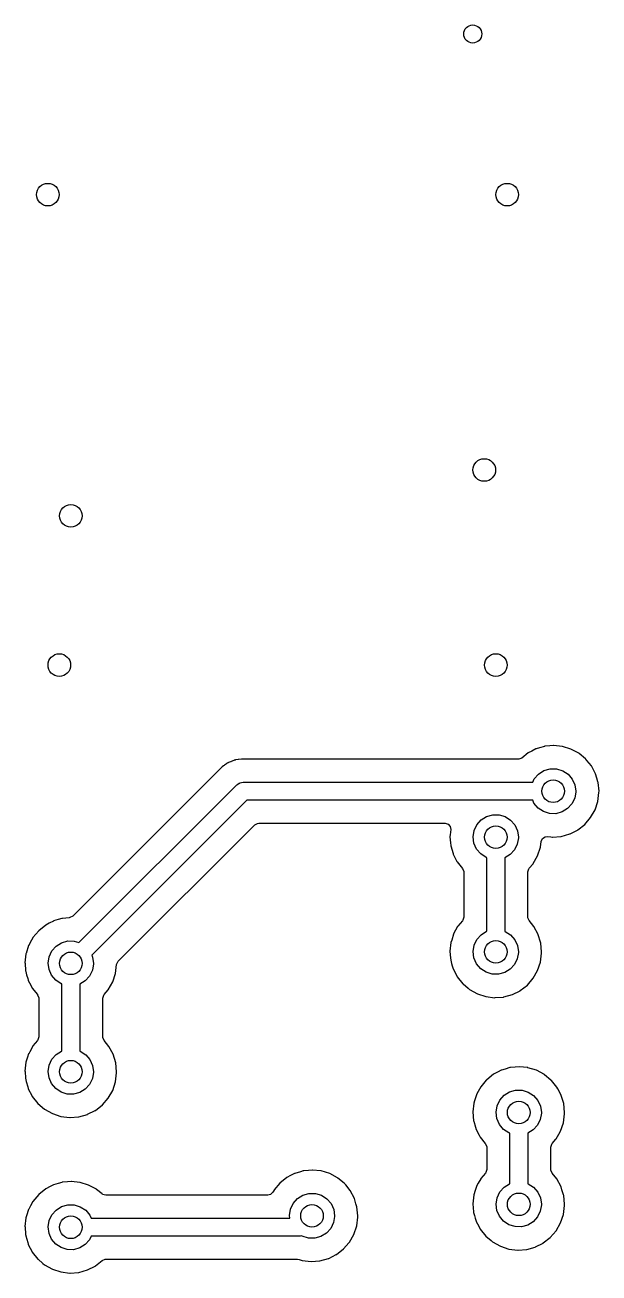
# Model space of a CAD drawing. Extents: x 41 to 172, y -238 to -26.
# Drawn here: x 77.98 to 90.68, y -82.29 to -54.66 of the extents above; entities that cross this region are included whole.
import ezdxf

# ---------------------------------------------------------------- set-up
doc = ezdxf.new("R2010")
doc.units = 0
doc.layers.add('BLACK', color=7, linetype='CONTINUOUS')

msp = doc.modelspace()

# ---------------------------------------------------------------- linework, layer by layer
at = {"layer": 'BLACK', "linetype": 'CONTINUOUS'}
for p, q in [((89.2769, -70.6913), (89.1861, -70.7387)), ((89.2824, -70.6884), (89.2769, -70.6913)), ((89.2769, -70.6913), (89.2769, -70.6913)), ((89.3611, -70.6652), (89.2824, -70.6884)), ((89.4662, -70.6343), (89.3611, -70.6652)), ((89.4721, -70.6326), (89.4662, -70.6343)), ((89.4662, -70.6343), (89.4662, -70.6343)), ((89.4782, -70.632), (89.4721, -70.6326)), ((89.4783, -70.632), (89.4782, -70.632)), ((89.5866, -70.6222), (89.4783, -70.632)), ((89.6691, -70.6146), (89.5866, -70.6222)), ((89.6752, -70.6153), (89.6691, -70.6146)), ((89.8596, -70.6347), (89.6752, -70.6153)), ((89.6752, -70.6153), (89.6752, -70.6153)), ((89.8658, -70.6353), (89.8596, -70.6347)), ((89.8596, -70.6347), (89.8596, -70.6347)), ((90.0547, -70.6938), (89.8658, -70.6353)), ((90.2287, -70.7879), (90.0547, -70.6938)), ((82.4647, -71.0011), (82.4499, -71.0093)), ((82.4671, -70.9998), (82.4647, -71.0011)), ((82.4733, -70.9955), (82.4671, -70.9998)), ((82.4804, -70.9928), (82.4733, -70.9955)), ((82.5231, -70.9767), (82.4804, -70.9928)), ((82.4804, -70.9928), (82.4804, -70.9928)), ((82.5331, -70.9729), (82.5231, -70.9767)), ((82.5392, -70.9704), (82.5331, -70.9729)), ((82.5977, -70.9448), (82.5392, -70.9704)), ((82.6052, -70.9435), (82.5977, -70.9448)), ((82.6077, -70.9427), (82.6052, -70.9435)), ((82.624, -70.9382), (82.6077, -70.9427)), ((82.6267, -70.9376), (82.624, -70.9382)), ((82.6338, -70.9349), (82.6267, -70.9376)), ((82.6972, -70.9272), (82.6338, -70.9349)), ((82.7037, -70.9263), (82.6972, -70.9272)), ((82.7666, -70.9153), (82.7037, -70.9263)), ((82.7742, -70.9158), (82.7666, -70.9153)), ((82.8244, -70.9192), (82.7742, -70.9158)), ((82.7742, -70.9158), (82.7742, -70.9158)), ((82.8329, -70.9195), (82.8244, -70.9192)), ((88.8893, -70.9195), (82.8329, -70.9195)), ((88.9026, -70.9188), (88.8893, -70.9195)), ((88.9682, -70.8917), (88.9026, -70.9188)), ((89.1071, -70.78), (88.9682, -70.8917)), ((89.1861, -70.7387), (89.1071, -70.78)), ((90.2334, -70.7918), (90.2287, -70.7879)), ((90.3763, -70.91), (90.2334, -70.7918)), ((90.2334, -70.7918), (90.2334, -70.7918)), ((90.3811, -70.9139), (90.3763, -70.91)), ((90.385, -70.9187), (90.3811, -70.9139)), ((90.4087, -70.9478), (90.385, -70.9187)), ((90.385, -70.9187), (90.385, -70.9187)), ((90.5061, -71.0672), (90.4087, -70.9478)), ((82.2856, -71.1444), (80.6583, -72.7717)), ((82.2906, -71.1392), (82.2856, -71.1444)), ((82.327, -71.0983), (82.2906, -71.1392)), ((82.332, -71.0926), (82.327, -71.0983)), ((82.327, -71.0983), (82.327, -71.0983)), ((82.3444, -71.0842), (82.332, -71.0926)), ((82.3696, -71.0668), (82.3444, -71.0842)), ((82.3847, -71.0565), (82.3696, -71.0668)), ((82.39, -71.0526), (82.3847, -71.0565)), ((82.4347, -71.0183), (82.39, -71.0526)), ((82.4407, -71.0137), (82.4347, -71.0183)), ((82.4347, -71.0183), (82.4347, -71.0183)), ((82.4477, -71.0106), (82.4407, -71.0137)), ((82.4499, -71.0093), (82.4477, -71.0106)), ((89.2441, -71.3535), (89.3379, -71.2472)), ((89.3379, -71.2472), (89.4578, -71.1716)), ((89.4578, -71.1716), (89.5941, -71.1326)), ((89.5941, -71.1326), (89.7359, -71.1335)), ((89.7359, -71.1335), (89.8717, -71.1741)), ((89.8717, -71.1741), (89.9907, -71.2512)), ((89.9907, -71.2512), (90.0832, -71.3586)), ((90.5989, -71.2418), (90.5061, -71.0672)), ((90.6289, -71.3412), (90.5989, -71.2418)), ((79.174, -74.9752), (82.6628, -71.4863)), ((82.6628, -71.4863), (82.6911, -71.4686)), ((82.6911, -71.4686), (82.7173, -71.4478)), ((82.7173, -71.4478), (82.7285, -71.4452)), ((82.7285, -71.4452), (82.7382, -71.4391)), ((82.7382, -71.4391), (82.7714, -71.4354)), ((82.7714, -71.4354), (82.804, -71.428)), ((82.804, -71.428), (89.2091, -71.428)), ((89.2091, -71.428), (89.2441, -71.3535)), ((90.0832, -71.3586), (90.1419, -71.4877)), ((90.1419, -71.4877), (90.162, -71.628)), ((90.6527, -71.4198), (90.6289, -71.3412)), ((90.6561, -71.4312), (90.6527, -71.4198)), ((90.6754, -71.628), (90.6561, -71.4312)), ((82.8868, -71.828), (79.4562, -75.2587)), ((89.2093, -71.828), (82.8868, -71.828)), ((89.2375, -71.8922), (89.2093, -71.828)), ((90.1383, -71.78), (90.0765, -71.9076)), ((90.1619, -71.6402), (90.1383, -71.78)), ((90.162, -71.628), (90.1619, -71.6402)), ((90.6502, -71.8525), (90.675, -71.6563)), ((90.675, -71.6563), (90.6754, -71.628)), ((89.3287, -72.0007), (89.2375, -71.8922)), ((89.4467, -72.0793), (89.3287, -72.0007)), ((89.5821, -72.1216), (89.4467, -72.0793)), ((89.8606, -72.0869), (89.7238, -72.1242)), ((89.9814, -72.0127), (89.8606, -72.0869)), ((90.0765, -71.9076), (89.9814, -72.0127)), ((90.4901, -72.2121), (90.5878, -72.0402)), ((90.5878, -72.0402), (90.6502, -71.8525)), ((80.043, -75.3909), (83.0606, -72.3734)), ((83.0606, -72.3734), (83.1229, -72.3394)), ((83.1229, -72.3394), (83.1497, -72.3365)), ((83.1497, -72.3365), (87.2707, -72.3365)), ((87.2707, -72.3365), (87.3388, -72.3565)), ((87.3388, -72.3565), (87.3853, -72.4102)), ((87.9138, -72.4978), (87.9741, -72.3695)), ((87.9741, -72.3695), (88.0679, -72.2632)), ((88.0679, -72.2632), (88.1878, -72.1876)), ((88.1878, -72.1876), (88.3241, -72.1486)), ((88.3241, -72.1486), (88.4659, -72.1495)), ((88.4659, -72.1495), (88.6017, -72.1901)), ((88.6017, -72.1901), (88.7207, -72.2672)), ((88.7207, -72.2672), (88.8132, -72.3746)), ((88.8132, -72.3746), (88.8719, -72.5037)), ((89.7238, -72.1242), (89.5821, -72.1216)), ((90.205, -72.4836), (90.3608, -72.3619)), ((90.3608, -72.3619), (90.4901, -72.2121)), ((87.3831, -72.5905), (87.3787, -72.6299)), ((87.3787, -72.6299), (87.3792, -72.636)), ((87.3792, -72.636), (87.3906, -72.7717)), ((87.3959, -72.4765), (87.3831, -72.5905)), ((87.3853, -72.4102), (87.3959, -72.4765)), ((87.892, -72.6379), (87.9138, -72.4978)), ((87.9104, -72.7785), (87.892, -72.6379)), ((88.8918, -72.6562), (88.8683, -72.796)), ((88.8719, -72.5037), (88.892, -72.644)), ((88.892, -72.644), (88.8918, -72.6562)), ((89.4251, -72.673), (89.4841, -72.6336)), ((89.4841, -72.6336), (89.5366, -72.6287)), ((89.5366, -72.6287), (89.6097, -72.6375)), ((89.6097, -72.6375), (89.6408, -72.6412)), ((89.6408, -72.6412), (89.6469, -72.6407)), ((89.6469, -72.6407), (89.8318, -72.6265)), ((89.6469, -72.6407), (89.6469, -72.6407)), ((89.8318, -72.6265), (89.838, -72.626)), ((89.8318, -72.6265), (89.8318, -72.6265)), ((89.838, -72.626), (90.0285, -72.5728)), ((90.0285, -72.5728), (90.034, -72.57)), ((90.034, -72.57), (90.1995, -72.4864)), ((90.034, -72.57), (90.034, -72.57)), ((90.1995, -72.4864), (90.205, -72.4836)), ((90.1995, -72.4864), (90.1995, -72.4864)), ((80.6583, -72.7717), (79.0381, -74.392)), ((87.3906, -72.7717), (87.3953, -72.8269)), ((87.3953, -72.8269), (87.397, -72.8329)), ((87.397, -72.8329), (87.4474, -73.0087)), ((87.9675, -72.9082), (87.9104, -72.7785)), ((88.0587, -73.0167), (87.9675, -72.9082)), ((88.8065, -72.9236), (88.7114, -73.0287)), ((88.8683, -72.796), (88.8065, -72.9236)), ((89.3178, -73.0562), (89.3802, -72.8685)), ((89.3802, -72.8685), (89.3967, -72.7381)), ((89.3967, -72.7381), (89.4251, -72.673)), ((87.4474, -73.0087), (87.4498, -73.0171)), ((87.4498, -73.0171), (87.4526, -73.0225)), ((87.4526, -73.0225), (87.5343, -73.1815)), ((87.5343, -73.1815), (87.5402, -73.193)), ((87.5402, -73.193), (87.6547, -73.3375)), ((88.1767, -73.0953), (88.0587, -73.0167)), ((88.192, -73.1001), (88.1767, -73.0953)), ((88.192, -74.7264), (88.192, -73.1001)), ((88.7114, -73.0287), (88.592, -73.102)), ((88.592, -73.102), (88.592, -74.7272)), ((89.2201, -73.2281), (89.3178, -73.0562)), ((87.6547, -73.3375), (87.6562, -73.3394)), ((87.6562, -73.3394), (87.6829, -73.4052)), ((87.6829, -73.4052), (87.6835, -73.4177)), ((87.6835, -73.4177), (87.6835, -74.4135)), ((89.1005, -73.4135), (89.1205, -73.3454)), ((89.1005, -74.4121), (89.1005, -73.4135)), ((89.1205, -73.3454), (89.1311, -73.3312)), ((89.1311, -73.3312), (89.2161, -73.2328)), ((89.2161, -73.2328), (89.2201, -73.2281)), ((89.2161, -73.2328), (89.2161, -73.2328)), ((78.4391, -74.59), (78.285, -74.714)), ((78.5181, -74.5487), (78.4391, -74.59)), ((78.6089, -74.5013), (78.5181, -74.5487)), ((78.6144, -74.4984), (78.6089, -74.5013)), ((78.6089, -74.5013), (78.6089, -74.5013)), ((78.7111, -74.4699), (78.6144, -74.4984)), ((78.7982, -74.4443), (78.7111, -74.4699)), ((78.8041, -74.4426), (78.7982, -74.4443)), ((78.7982, -74.4443), (78.7982, -74.4443)), ((78.8102, -74.442), (78.8041, -74.4426)), ((78.8103, -74.442), (78.8102, -74.442)), ((78.9604, -74.4283), (78.8103, -74.442)), ((78.9758, -74.426), (78.9604, -74.4283)), ((79.0381, -74.392), (78.9758, -74.426)), ((87.654, -74.4945), (87.5558, -74.6115)), ((87.6635, -74.4816), (87.654, -74.4945)), ((87.6835, -74.4135), (87.6635, -74.4816)), ((89.1013, -74.4263), (89.1005, -74.4121)), ((89.1289, -74.4918), (89.1013, -74.4263)), ((89.2361, -74.6232), (89.1289, -74.4918)), ((78.1549, -74.8709), (78.0986, -74.9733)), ((78.1578, -74.8655), (78.1549, -74.8709)), ((78.1549, -74.8709), (78.1549, -74.8709)), ((78.285, -74.714), (78.1578, -74.8655)), ((87.4587, -74.7907), (87.4172, -74.9215)), ((87.4606, -74.7848), (87.4587, -74.7907)), ((87.4587, -74.7907), (87.4587, -74.7907)), ((87.5494, -74.6232), (87.4606, -74.7848)), ((87.5529, -74.6169), (87.5494, -74.6232)), ((87.5558, -74.6115), (87.5529, -74.6169)), ((87.5529, -74.6169), (87.5529, -74.6169)), ((87.9741, -74.9095), (88.0679, -74.8032)), ((88.0679, -74.8032), (88.1878, -74.7276)), ((88.1878, -74.7276), (88.192, -74.7264)), ((88.592, -74.7272), (88.6017, -74.7301)), ((88.6017, -74.7301), (88.7207, -74.8072)), ((88.7207, -74.8072), (88.8132, -74.9146)), ((89.3289, -74.7978), (89.2361, -74.6232)), ((89.3307, -74.8037), (89.3289, -74.7978)), ((89.3803, -74.968), (89.3307, -74.8037)), ((78.0607, -75.0447), (78.0046, -75.2214)), ((78.0626, -75.0388), (78.0607, -75.0447)), ((78.0607, -75.0447), (78.0607, -75.0447)), ((78.0986, -74.9733), (78.0626, -75.0388)), ((78.5761, -75.1635), (78.6699, -75.0572)), ((78.6699, -75.0572), (78.7898, -74.9816)), ((78.7898, -74.9816), (78.9261, -74.9426)), ((78.9261, -74.9426), (79.0679, -74.9435)), ((79.0679, -74.9435), (79.174, -74.9752)), ((87.4008, -74.9733), (87.3787, -75.1699)), ((87.4172, -74.9215), (87.4008, -74.9733)), ((87.892, -75.1779), (87.9138, -75.0378)), ((87.9138, -75.0378), (87.9741, -74.9095)), ((88.8132, -74.9146), (88.8719, -75.0437)), ((88.8719, -75.0437), (88.892, -75.184)), ((89.3861, -74.9872), (89.3803, -74.968)), ((89.4054, -75.184), (89.3861, -74.9872)), ((78.0028, -75.2273), (77.9807, -75.4239)), ((77.9807, -75.4239), (77.9812, -75.43)), ((78.0046, -75.2214), (78.0028, -75.2273)), ((78.494, -75.4319), (78.5158, -75.2918)), ((78.5158, -75.2918), (78.5761, -75.1635)), ((79.4562, -75.2587), (79.4739, -75.2977)), ((79.4739, -75.2977), (79.494, -75.438)), ((80.0082, -75.4665), (80.0311, -75.4047)), ((80.0311, -75.4047), (80.043, -75.3909)), ((87.3787, -75.1699), (87.3792, -75.176)), ((87.3792, -75.176), (87.3906, -75.3117)), ((87.3906, -75.3117), (87.3953, -75.3669)), ((87.3953, -75.3669), (87.4156, -75.438)), ((87.9104, -75.3185), (87.892, -75.1779)), ((87.9675, -75.4482), (87.9104, -75.3185)), ((88.8683, -75.336), (88.8065, -75.4636)), ((88.8919, -75.1962), (88.8683, -75.336)), ((88.892, -75.184), (88.8919, -75.1962)), ((89.3178, -75.5962), (89.3802, -75.4085)), ((89.3802, -75.4085), (89.405, -75.2123)), ((89.405, -75.2123), (89.4054, -75.184)), ((77.9812, -75.43), (77.9956, -75.6015)), ((77.9956, -75.6015), (77.9973, -75.6209)), ((77.9973, -75.6209), (78.0166, -75.6885)), ((78.0166, -75.6885), (78.0408, -75.7728)), ((78.5124, -75.5725), (78.494, -75.4319)), ((78.5695, -75.7022), (78.5124, -75.5725)), ((78.6607, -75.8107), (78.5695, -75.7022)), ((79.4703, -75.59), (79.4085, -75.7176)), ((79.4939, -75.4502), (79.4703, -75.59)), ((79.494, -75.438), (79.4939, -75.4502)), ((79.9198, -75.8502), (79.9822, -75.6625)), ((79.9822, -75.6625), (80.007, -75.4663)), ((80.007, -75.4663), (80.0082, -75.4665)), ((87.4156, -75.438), (87.4303, -75.4893)), ((87.4303, -75.4893), (87.4498, -75.557)), ((87.4498, -75.557), (87.4526, -75.5625)), ((87.4526, -75.5625), (87.507, -75.6684)), ((87.507, -75.6684), (87.5402, -75.733)), ((88.0587, -75.5567), (87.9675, -75.4482)), ((88.1767, -75.6353), (88.0587, -75.5567)), ((88.3121, -75.6776), (88.1767, -75.6353)), ((88.4538, -75.6802), (88.3121, -75.6776)), ((88.5906, -75.6429), (88.4538, -75.6802)), ((88.7114, -75.5687), (88.5906, -75.6429)), ((88.8065, -75.4636), (88.7114, -75.5687)), ((89.2201, -75.7681), (89.3178, -75.5962)), ((78.0408, -75.7728), (78.0518, -75.811)), ((78.0518, -75.811), (78.0546, -75.8165)), ((78.0546, -75.8165), (78.109, -75.9224)), ((78.109, -75.9224), (78.1422, -75.987)), ((78.7787, -75.8893), (78.6607, -75.8107)), ((78.794, -75.8941), (78.7787, -75.8893)), ((78.794, -77.3789), (78.794, -75.8941)), ((79.3134, -75.8227), (79.194, -75.896)), ((79.194, -75.896), (79.194, -77.3797)), ((79.4085, -75.7176), (79.3134, -75.8227)), ((79.8221, -76.0221), (79.9198, -75.8502)), ((87.5402, -75.733), (87.663, -75.888)), ((87.663, -75.888), (87.6677, -75.8919)), ((87.6677, -75.8919), (87.6677, -75.8919)), ((87.6677, -75.8919), (87.7794, -75.987)), ((88.935, -76.0396), (89.0908, -75.9179)), ((89.0908, -75.9179), (89.2201, -75.7681)), ((78.1422, -75.987), (78.2559, -76.1305)), ((78.2559, -76.1305), (78.2582, -76.1334)), ((78.2582, -76.1334), (78.2849, -76.1992)), ((78.2849, -76.1992), (78.2855, -76.2117)), ((78.2855, -76.2117), (78.2855, -77.066)), ((79.7025, -76.2075), (79.7225, -76.1394)), ((79.7025, -77.0646), (79.7025, -76.2075)), ((79.7225, -76.1394), (79.7331, -76.1252)), ((79.7331, -76.1252), (79.8181, -76.0268)), ((79.8181, -76.0268), (79.8221, -76.0221)), ((79.8181, -76.0268), (79.8181, -76.0268)), ((87.7794, -75.987), (87.8136, -76.0161)), ((87.8136, -76.0161), (87.9863, -76.1126)), ((87.9863, -76.1126), (88.1744, -76.1737)), ((88.1744, -76.1737), (88.3708, -76.1972)), ((88.3708, -76.1972), (88.3769, -76.1967)), ((88.3769, -76.1967), (88.5618, -76.1825)), ((88.3769, -76.1967), (88.3769, -76.1967)), ((88.5618, -76.1825), (88.568, -76.182)), ((88.5618, -76.1825), (88.5618, -76.1825)), ((88.568, -76.182), (88.7585, -76.1288)), ((88.7585, -76.1288), (88.764, -76.126)), ((88.764, -76.126), (88.9295, -76.0424)), ((88.764, -76.126), (88.764, -76.126)), ((88.9295, -76.0424), (88.935, -76.0396)), ((88.9295, -76.0424), (88.9295, -76.0424)), ((78.2855, -77.066), (78.2655, -77.1341)), ((79.7033, -77.0788), (79.7025, -77.0646)), ((79.7309, -77.1443), (79.7033, -77.0788)), ((78.1549, -77.2694), (78.0854, -77.3958)), ((78.1578, -77.264), (78.1549, -77.2694)), ((78.1549, -77.2694), (78.1549, -77.2694)), ((78.256, -77.147), (78.1578, -77.264)), ((78.2655, -77.1341), (78.256, -77.147)), ((79.8381, -77.2757), (79.7309, -77.1443)), ((79.9309, -77.4503), (79.8381, -77.2757)), ((78.0028, -77.6258), (77.9807, -77.8224)), ((78.037, -77.5179), (78.0028, -77.6258)), ((78.0607, -77.4432), (78.037, -77.5179)), ((78.0626, -77.4373), (78.0607, -77.4432)), ((78.0607, -77.4432), (78.0607, -77.4432)), ((78.0854, -77.3958), (78.0626, -77.4373)), ((78.5158, -77.6903), (78.5761, -77.562)), ((78.5761, -77.562), (78.6699, -77.4557)), ((78.6699, -77.4557), (78.7898, -77.3801)), ((78.7898, -77.3801), (78.794, -77.3789)), ((79.194, -77.3797), (79.2037, -77.3826)), ((79.2037, -77.3826), (79.3227, -77.4597)), ((79.3227, -77.4597), (79.4152, -77.5671)), ((79.4152, -77.5671), (79.4739, -77.6962)), ((79.9881, -77.6397), (79.9309, -77.4503)), ((77.9807, -77.8224), (77.9812, -77.8285)), ((77.9812, -77.8285), (77.9942, -77.9823)), ((78.494, -77.8304), (78.5158, -77.6903)), ((78.5124, -77.971), (78.494, -77.8304)), ((79.4939, -77.8487), (79.4703, -77.9885)), ((79.4739, -77.6962), (79.494, -77.8365)), ((79.494, -77.8365), (79.4939, -77.8487)), ((79.9822, -78.061), (80.007, -77.8648)), ((80.0074, -77.8365), (79.9881, -77.6397)), ((80.007, -77.8648), (80.0074, -77.8365)), ((88.3451, -77.892), (88.191, -78.016)), ((88.4446, -77.84), (88.3451, -77.892)), ((88.5149, -77.8033), (88.4446, -77.84)), ((88.5204, -77.8004), (88.5149, -77.8033)), ((88.5149, -77.8033), (88.5149, -77.8033)), ((88.5991, -77.7772), (88.5204, -77.8004)), ((88.7042, -77.7463), (88.5991, -77.7772)), ((88.7101, -77.7446), (88.7042, -77.7463)), ((88.7042, -77.7463), (88.7042, -77.7463)), ((88.7162, -77.744), (88.7101, -77.7446)), ((88.7163, -77.744), (88.7162, -77.744)), ((88.8246, -77.7342), (88.7163, -77.744)), ((88.9071, -77.7266), (88.8246, -77.7342)), ((88.9132, -77.7273), (88.9071, -77.7266)), ((89.0976, -77.7467), (88.9132, -77.7273)), ((88.9132, -77.7273), (88.9132, -77.7273)), ((89.1038, -77.7473), (89.0976, -77.7467)), ((89.0976, -77.7467), (89.0976, -77.7467)), ((89.2927, -77.8058), (89.1038, -77.7473)), ((89.4667, -77.8999), (89.2927, -77.8058)), ((89.4714, -77.9038), (89.4667, -77.8999)), ((89.6127, -78.0207), (89.4714, -77.9038)), ((89.4714, -77.9038), (89.4714, -77.9038)), ((77.9942, -77.9823), (77.9973, -78.0194)), ((77.9973, -78.0194), (78.0074, -78.0549)), ((78.0074, -78.0549), (78.0417, -78.1744)), ((78.0417, -78.1744), (78.0518, -78.2096)), ((78.5695, -78.1007), (78.5124, -77.971)), ((78.6607, -78.2092), (78.5695, -78.1007)), ((79.4085, -78.1161), (79.3134, -78.2212)), ((79.4703, -77.9885), (79.4085, -78.1161)), ((79.9198, -78.2487), (79.9822, -78.061)), ((88.0609, -78.1729), (88.0039, -78.2766)), ((88.0638, -78.1675), (88.0609, -78.1729)), ((88.0609, -78.1729), (88.0609, -78.1729)), ((88.1831, -78.0254), (88.0638, -78.1675)), ((88.187, -78.0207), (88.1831, -78.0254)), ((88.191, -78.016), (88.187, -78.0207)), ((89.6191, -78.0259), (89.6127, -78.0207)), ((89.623, -78.0307), (89.6191, -78.0259)), ((89.6524, -78.0669), (89.623, -78.0307)), ((89.623, -78.0307), (89.623, -78.0307)), ((89.7441, -78.1792), (89.6524, -78.0669)), ((89.7646, -78.2179), (89.7441, -78.1792)), ((78.0518, -78.2096), (78.0546, -78.215)), ((78.0546, -78.215), (78.129, -78.3597)), ((78.129, -78.3597), (78.1422, -78.3855)), ((78.1422, -78.3855), (78.265, -78.5405)), ((78.7787, -78.2878), (78.6607, -78.2092)), ((78.9141, -78.3301), (78.7787, -78.2878)), ((79.0558, -78.3327), (78.9141, -78.3301)), ((79.1926, -78.2954), (79.0558, -78.3327)), ((79.3134, -78.2212), (79.1926, -78.2954)), ((79.6928, -78.5704), (79.8221, -78.4206)), ((79.8221, -78.4206), (79.9198, -78.2487)), ((87.9667, -78.3467), (87.9241, -78.4808)), ((87.9686, -78.3408), (87.9667, -78.3467)), ((87.9667, -78.3467), (87.9667, -78.3467)), ((88.0039, -78.2766), (87.9686, -78.3408)), ((88.4218, -78.5938), (88.4821, -78.4655)), ((88.4821, -78.4655), (88.5759, -78.3592)), ((88.5759, -78.3592), (88.6958, -78.2836)), ((88.6958, -78.2836), (88.8321, -78.2446)), ((88.8321, -78.2446), (88.9739, -78.2455)), ((88.9739, -78.2455), (89.1097, -78.2861)), ((89.1097, -78.2861), (89.2287, -78.3632)), ((89.2287, -78.3632), (89.3212, -78.4706)), ((89.8369, -78.3538), (89.7646, -78.2179)), ((89.8387, -78.3597), (89.8369, -78.3538)), ((89.8736, -78.4754), (89.8387, -78.3597)), ((78.265, -78.5405), (78.4156, -78.6686)), ((78.4156, -78.6686), (78.5883, -78.7651)), ((79.366, -78.7785), (79.5315, -78.6949)), ((79.5315, -78.6949), (79.537, -78.6921)), ((79.5315, -78.6949), (79.5315, -78.6949)), ((79.537, -78.6921), (79.6928, -78.5704)), ((87.9088, -78.5293), (87.8867, -78.7259)), ((87.8867, -78.7259), (87.9033, -78.9229)), ((87.9241, -78.4808), (87.9088, -78.5293)), ((88.4, -78.7339), (88.4218, -78.5938)), ((88.4184, -78.8745), (88.4, -78.7339)), ((89.3212, -78.4706), (89.3799, -78.5997)), ((89.3799, -78.5997), (89.4, -78.74)), ((89.4, -78.74), (89.3999, -78.7522)), ((89.8941, -78.5432), (89.8736, -78.4754)), ((89.9134, -78.74), (89.8941, -78.5432)), ((89.913, -78.7683), (89.9134, -78.74)), ((78.5883, -78.7651), (78.7764, -78.8262)), ((78.7764, -78.8262), (78.9728, -78.8497)), ((78.9728, -78.8497), (78.9789, -78.8492)), ((78.9789, -78.8492), (79.1638, -78.835)), ((78.9789, -78.8492), (78.9789, -78.8492)), ((79.1638, -78.835), (79.17, -78.8345)), ((79.1638, -78.835), (79.1638, -78.835)), ((79.17, -78.8345), (79.3605, -78.7813)), ((79.3605, -78.7813), (79.366, -78.7785)), ((79.366, -78.7785), (79.366, -78.7785)), ((87.9033, -78.9229), (87.905, -78.9289)), ((87.905, -78.9289), (87.9446, -79.0671)), ((88.4755, -79.0042), (88.4184, -78.8745)), ((88.5667, -79.1127), (88.4755, -79.0042)), ((89.3763, -78.892), (89.3145, -79.0196)), ((89.3999, -78.7522), (89.3763, -78.892)), ((89.8258, -79.1522), (89.8882, -78.9645)), ((89.8882, -78.9645), (89.913, -78.7683)), ((87.9446, -79.0671), (87.9578, -79.1131)), ((87.9578, -79.1131), (87.9606, -79.1185)), ((87.9606, -79.1185), (88.0231, -79.24)), ((88.0231, -79.24), (88.0482, -79.289)), ((88.0482, -79.289), (88.1578, -79.4272)), ((88.6847, -79.1913), (88.5667, -79.1127)), ((88.7, -79.1961), (88.6847, -79.1913)), ((88.7, -80.3144), (88.7, -79.1961)), ((89.2194, -79.1247), (89.1, -79.198)), ((89.1, -79.198), (89.1, -80.3152)), ((89.3145, -79.0196), (89.2194, -79.1247)), ((89.7311, -79.3188), (89.7858, -79.2225)), ((89.7858, -79.2225), (89.8258, -79.1522)), ((88.1578, -79.4272), (88.1642, -79.4354)), ((88.1642, -79.4354), (88.1909, -79.5012)), ((88.1909, -79.5012), (88.1915, -79.5137)), ((88.1915, -79.5137), (88.1915, -80.0015)), ((89.6085, -79.5095), (89.6285, -79.4414)), ((89.6085, -80.0001), (89.6085, -79.5095)), ((89.6285, -79.4414), (89.6391, -79.4272)), ((89.6391, -79.4272), (89.7241, -79.3288)), ((89.7241, -79.3288), (89.7281, -79.3241)), ((89.7241, -79.3288), (89.7241, -79.3288)), ((89.7281, -79.3241), (89.7311, -79.3188)), ((83.9429, -80.0893), (83.8521, -80.1367)), ((83.9484, -80.0864), (83.9429, -80.0893)), ((83.9429, -80.0893), (83.9429, -80.0893)), ((84.0748, -80.0492), (83.9484, -80.0864)), ((84.1322, -80.0323), (84.0748, -80.0492)), ((84.1381, -80.0306), (84.1322, -80.0323)), ((84.1322, -80.0323), (84.1322, -80.0323)), ((84.1442, -80.03), (84.1381, -80.0306)), ((84.1443, -80.03), (84.1442, -80.03)), ((84.2526, -80.0202), (84.1443, -80.03)), ((84.3351, -80.0126), (84.2526, -80.0202)), ((84.3412, -80.0133), (84.3351, -80.0126)), ((84.5256, -80.0327), (84.3412, -80.0133)), ((84.3412, -80.0133), (84.3412, -80.0133)), ((84.5318, -80.0333), (84.5256, -80.0327)), ((84.5256, -80.0327), (84.5256, -80.0327)), ((84.7207, -80.0918), (84.5318, -80.0333)), ((84.8947, -80.1859), (84.7207, -80.0918)), ((88.162, -80.0825), (88.0638, -80.1995)), ((88.1715, -80.0696), (88.162, -80.0825)), ((88.1915, -80.0015), (88.1715, -80.0696)), ((89.6093, -80.0143), (89.6085, -80.0001)), ((89.6369, -80.0798), (89.6093, -80.0143)), ((89.7441, -80.2112), (89.6369, -80.0798)), ((78.5379, -80.3804), (78.4391, -80.432)), ((78.6089, -80.3433), (78.5379, -80.3804)), ((78.6144, -80.3404), (78.6089, -80.3433)), ((78.6089, -80.3433), (78.6089, -80.3433)), ((78.7111, -80.3119), (78.6144, -80.3404)), ((78.7982, -80.2863), (78.7111, -80.3119)), ((78.8041, -80.2846), (78.7982, -80.2863)), ((78.7982, -80.2863), (78.7982, -80.2863)), ((78.8102, -80.284), (78.8041, -80.2846)), ((78.8103, -80.284), (78.8102, -80.284)), ((78.9186, -80.2742), (78.8103, -80.284)), ((79.0011, -80.2666), (78.9186, -80.2742)), ((79.0072, -80.2673), (79.0011, -80.2666)), ((79.1916, -80.2867), (79.0072, -80.2673)), ((79.0072, -80.2673), (79.0072, -80.2673)), ((79.1978, -80.2873), (79.1916, -80.2867)), ((79.1916, -80.2867), (79.1916, -80.2867)), ((79.3867, -80.3458), (79.1978, -80.2873)), ((79.5607, -80.4399), (79.3867, -80.3458)), ((83.619, -80.302), (83.4918, -80.4535)), ((83.7731, -80.178), (83.619, -80.302)), ((83.8521, -80.1367), (83.7731, -80.178)), ((84.8994, -80.1898), (84.8947, -80.1859)), ((85.0407, -80.3067), (84.8994, -80.1898)), ((84.8994, -80.1898), (84.8994, -80.1898)), ((85.0471, -80.3119), (85.0407, -80.3067)), ((85.051, -80.3167), (85.0471, -80.3119)), ((85.0726, -80.3433), (85.051, -80.3167)), ((85.051, -80.3167), (85.051, -80.3167)), ((85.1721, -80.4652), (85.0726, -80.3433)), ((87.9667, -80.3787), (87.9393, -80.4652)), ((87.9686, -80.3728), (87.9667, -80.3787)), ((87.9667, -80.3787), (87.9667, -80.3787)), ((88.0049, -80.3067), (87.9686, -80.3728)), ((88.0609, -80.2049), (88.0049, -80.3067)), ((88.0638, -80.1995), (88.0609, -80.2049)), ((88.0609, -80.2049), (88.0609, -80.2049)), ((88.4821, -80.4975), (88.5759, -80.3912)), ((88.5759, -80.3912), (88.6958, -80.3156)), ((88.6958, -80.3156), (88.7, -80.3144)), ((89.1, -80.3152), (89.1097, -80.3181)), ((89.1097, -80.3181), (89.2287, -80.3952)), ((89.2287, -80.3952), (89.3212, -80.5026)), ((89.8369, -80.3858), (89.7441, -80.2112)), ((89.8559, -80.4487), (89.8369, -80.3858)), ((78.285, -80.556), (78.1578, -80.7075)), ((78.4391, -80.432), (78.285, -80.556)), ((79.5654, -80.4438), (79.5607, -80.4399)), ((79.6848, -80.5426), (79.5654, -80.4438)), ((79.5654, -80.4438), (79.5654, -80.4438)), ((79.697, -80.5515), (79.6848, -80.5426)), ((79.7652, -80.5715), (79.697, -80.5515)), ((83.3524, -80.5715), (79.7652, -80.5715)), ((83.4125, -80.5563), (83.3524, -80.5715)), ((83.4629, -80.5062), (83.4125, -80.5563)), ((83.4889, -80.4589), (83.4629, -80.5062)), ((83.4918, -80.4535), (83.4889, -80.4589)), ((83.4889, -80.4589), (83.4889, -80.4589)), ((83.9101, -80.7515), (84.0039, -80.6452)), ((84.0039, -80.6452), (84.1238, -80.5696)), ((84.1238, -80.5696), (84.2601, -80.5306)), ((84.2601, -80.5306), (84.4019, -80.5315)), ((84.4019, -80.5315), (84.5377, -80.5721)), ((84.5377, -80.5721), (84.6567, -80.6492)), ((84.6567, -80.6492), (84.7492, -80.7566)), ((85.2649, -80.6398), (85.1721, -80.4652)), ((85.3005, -80.7579), (85.2649, -80.6398)), ((87.9088, -80.5613), (87.8867, -80.7579)), ((87.9393, -80.4652), (87.9088, -80.5613)), ((88.4, -80.7659), (88.4218, -80.6258)), ((88.4218, -80.6258), (88.4821, -80.4975)), ((89.3212, -80.5026), (89.3799, -80.6317)), ((89.3799, -80.6317), (89.4, -80.772)), ((89.8901, -80.562), (89.8559, -80.4487)), ((89.8941, -80.5752), (89.8901, -80.562)), ((89.9134, -80.772), (89.8941, -80.5752)), ((78.0607, -80.8867), (78.0154, -81.0295)), ((78.0626, -80.8808), (78.0607, -80.8867)), ((78.0607, -80.8867), (78.0607, -80.8867)), ((78.1049, -80.8038), (78.0626, -80.8808)), ((78.1549, -80.7129), (78.1049, -80.8038)), ((78.1578, -80.7075), (78.1549, -80.7129)), ((78.1549, -80.7129), (78.1549, -80.7129)), ((78.5761, -81.0055), (78.6699, -80.8992)), ((78.6699, -80.8992), (78.7898, -80.8236)), ((78.7898, -80.8236), (78.9261, -80.7846)), ((78.9261, -80.7846), (79.0679, -80.7855)), ((79.0679, -80.7855), (79.2037, -80.8261)), ((79.2037, -80.8261), (79.3227, -80.9032)), ((79.3227, -80.9032), (79.4152, -81.0106)), ((83.828, -81.0199), (83.8498, -80.8798)), ((83.8498, -80.8798), (83.9101, -80.7515)), ((84.7492, -80.7566), (84.8079, -80.8857)), ((84.8079, -80.8857), (84.828, -81.026)), ((85.3221, -80.8292), (85.3005, -80.7579)), ((85.3414, -81.026), (85.3221, -80.8292)), ((87.8867, -80.7579), (87.8873, -80.7648)), ((87.8873, -80.7648), (87.9021, -80.9413)), ((87.9021, -80.9413), (87.9033, -80.9549)), ((88.4184, -80.9065), (88.4, -80.7659)), ((88.4755, -81.0362), (88.4184, -80.9065)), ((89.3763, -80.924), (89.3145, -81.0516)), ((89.3999, -80.7842), (89.3763, -80.924)), ((89.4, -80.772), (89.3999, -80.7842)), ((89.8882, -80.9965), (89.913, -80.8003)), ((89.913, -80.8003), (89.9132, -80.7821)), ((89.9132, -80.7821), (89.9133, -80.7755)), ((89.9133, -80.7755), (89.9134, -80.772)), ((89.9133, -80.7755), (89.9133, -80.7755)), ((78.0028, -81.0693), (77.9807, -81.2659)), ((78.0154, -81.0295), (78.0028, -81.0693)), ((78.494, -81.2739), (78.5158, -81.1338)), ((78.5158, -81.1338), (78.5761, -81.0055)), ((79.4152, -81.0106), (79.4468, -81.08)), ((79.4468, -81.08), (83.8359, -81.08)), ((83.8359, -81.08), (83.828, -81.0199)), ((84.8043, -81.178), (84.7425, -81.3056)), ((84.8279, -81.0382), (84.8043, -81.178)), ((84.828, -81.026), (84.8279, -81.0382)), ((85.3162, -81.2505), (85.341, -81.0543)), ((85.341, -81.0543), (85.3414, -81.026)), ((87.9033, -80.9549), (87.9226, -81.0225)), ((87.9226, -81.0225), (87.9387, -81.0786)), ((87.9387, -81.0786), (87.9578, -81.145)), ((87.9578, -81.145), (87.9606, -81.1505)), ((87.9606, -81.1505), (88.015, -81.2564)), ((88.5667, -81.1447), (88.4755, -81.0362)), ((88.6847, -81.2233), (88.5667, -81.1447)), ((88.8201, -81.2656), (88.6847, -81.2233)), ((89.2194, -81.1567), (89.0986, -81.2309)), ((89.3145, -81.0516), (89.2194, -81.1567)), ((89.7281, -81.3561), (89.8258, -81.1842)), ((89.8258, -81.1842), (89.8882, -80.9965)), ((77.9807, -81.2659), (77.9812, -81.272)), ((77.9812, -81.272), (77.9956, -81.4435)), ((77.9956, -81.4435), (77.9973, -81.4629)), ((77.9973, -81.4629), (77.999, -81.4689)), ((77.999, -81.4689), (78.0408, -81.6148)), ((78.5124, -81.4145), (78.494, -81.2739)), ((78.5695, -81.5442), (78.5124, -81.4145)), ((79.4471, -81.48), (79.4085, -81.5596)), ((84.074, -81.48), (79.4471, -81.48)), ((84.1059, -81.4727), (84.074, -81.48)), ((84.1127, -81.4773), (84.1059, -81.4727)), ((84.2481, -81.5196), (84.1127, -81.4773)), ((84.5266, -81.4849), (84.3898, -81.5222)), ((84.6474, -81.4107), (84.5266, -81.4849)), ((84.7425, -81.3056), (84.6474, -81.4107)), ((85.1561, -81.6101), (85.2538, -81.4382)), ((85.2538, -81.4382), (85.3162, -81.2505)), ((88.015, -81.2564), (88.0482, -81.321)), ((88.0482, -81.321), (88.171, -81.476)), ((88.171, -81.476), (88.1757, -81.4799)), ((88.1757, -81.4799), (88.1757, -81.4799)), ((88.1757, -81.4799), (88.2874, -81.575)), ((88.9618, -81.2682), (88.8201, -81.2656)), ((89.0986, -81.2309), (88.9618, -81.2682)), ((89.443, -81.6276), (89.5988, -81.5059)), ((89.5988, -81.5059), (89.7281, -81.3561)), ((78.0408, -81.6148), (78.0518, -81.653)), ((78.0518, -81.653), (78.0546, -81.6585)), ((78.0546, -81.6585), (78.1377, -81.8202)), ((78.6607, -81.6527), (78.5695, -81.5442)), ((78.7787, -81.7313), (78.6607, -81.6527)), ((78.9141, -81.7736), (78.7787, -81.7313)), ((79.0558, -81.7762), (78.9141, -81.7736)), ((79.1926, -81.7389), (79.0558, -81.7762)), ((79.3134, -81.6647), (79.1926, -81.7389)), ((79.4085, -81.5596), (79.3134, -81.6647)), ((84.3898, -81.5222), (84.2481, -81.5196)), ((84.871, -81.8816), (85.0268, -81.7599)), ((85.0268, -81.7599), (85.141, -81.6276)), ((85.141, -81.6276), (85.152, -81.6148)), ((85.152, -81.6148), (85.1521, -81.6148)), ((85.1521, -81.6148), (85.1561, -81.6101)), ((88.2874, -81.575), (88.3216, -81.6041)), ((88.3216, -81.6041), (88.4943, -81.7006)), ((88.4943, -81.7006), (88.6824, -81.7617)), ((88.6824, -81.7617), (88.8788, -81.7852)), ((88.8849, -81.7847), (89.0698, -81.7705)), ((89.0698, -81.7705), (89.076, -81.77)), ((89.0698, -81.7705), (89.0698, -81.7705)), ((89.076, -81.77), (89.2665, -81.7168)), ((89.2665, -81.7168), (89.272, -81.714)), ((89.272, -81.714), (89.4375, -81.6304)), ((89.272, -81.714), (89.272, -81.714)), ((89.4375, -81.6304), (89.443, -81.6276)), ((89.4375, -81.6304), (89.4375, -81.6304)), ((78.1377, -81.8202), (78.1422, -81.829)), ((78.1422, -81.829), (78.265, -81.984)), ((78.265, -81.984), (78.2697, -81.9879)), ((78.2697, -81.9879), (78.2697, -81.9879)), ((78.2697, -81.9879), (78.3779, -82.08)), ((79.537, -82.1356), (79.6911, -82.0152)), ((79.6911, -82.0152), (79.7571, -81.989)), ((79.7571, -81.989), (79.7687, -81.9885)), ((79.7687, -81.9885), (84.0066, -81.9885)), ((84.0066, -81.9885), (84.0455, -81.9947)), ((84.0455, -81.9947), (84.1104, -82.0157)), ((84.1104, -82.0157), (84.3068, -82.0392)), ((84.3068, -82.0392), (84.3129, -82.0387)), ((84.3129, -82.0387), (84.4978, -82.0245)), ((84.3129, -82.0387), (84.3129, -82.0387)), ((84.4978, -82.0245), (84.504, -82.024)), ((84.4978, -82.0245), (84.4978, -82.0245)), ((84.504, -82.024), (84.6945, -81.9708)), ((84.6945, -81.9708), (84.7, -81.968)), ((84.7, -81.968), (84.8655, -81.8844)), ((84.7, -81.968), (84.7, -81.968)), ((84.8655, -81.8844), (84.871, -81.8816)), ((84.8655, -81.8844), (84.8655, -81.8844)), ((88.8788, -81.7852), (88.8849, -81.7847)), ((88.8849, -81.7847), (88.8849, -81.7847)), ((78.3779, -82.08), (78.4156, -82.1121)), ((78.4156, -82.1121), (78.5883, -82.2086)), ((78.5883, -82.2086), (78.7764, -82.2697)), ((78.7764, -82.2697), (78.9728, -82.2932)), ((78.9728, -82.2932), (78.9789, -82.2927)), ((78.9789, -82.2927), (79.1638, -82.2785)), ((78.9789, -82.2927), (78.9789, -82.2927)), ((79.1638, -82.2785), (79.17, -82.278)), ((79.1638, -82.2785), (79.1638, -82.2785)), ((79.17, -82.278), (79.3605, -82.2248)), ((79.3605, -82.2248), (79.366, -82.222)), ((79.366, -82.222), (79.5315, -82.1384)), ((79.366, -82.222), (79.366, -82.222)), ((79.5315, -82.1384), (79.537, -82.1356)), ((79.5315, -82.1384), (79.5315, -82.1384))]:
    msp.add_line(p, q, dxfattribs=at)
at = {"layer": 'BLACK'}
for centre, radius in [((87.884, -54.864), 0.2), ((78.486, -58.42), 0.25), ((88.646, -58.42), 0.25), ((88.138, -64.516), 0.25), ((78.994, -65.532), 0.25), ((78.74, -68.834), 0.25), ((88.392, -68.834), 0.25), ((89.662, -71.628), 0.25), ((88.392, -72.644), 0.25), ((88.392, -75.184), 0.25), ((78.994, -75.438), 0.25), ((78.994, -77.8365), 0.25), ((88.9, -78.74), 0.25), ((88.9, -80.772), 0.25), ((84.328, -81.026), 0.25), ((78.994, -81.28), 0.25)]:
    msp.add_circle(centre, radius, dxfattribs=at)

doc.saveas('drawing.dxf')
